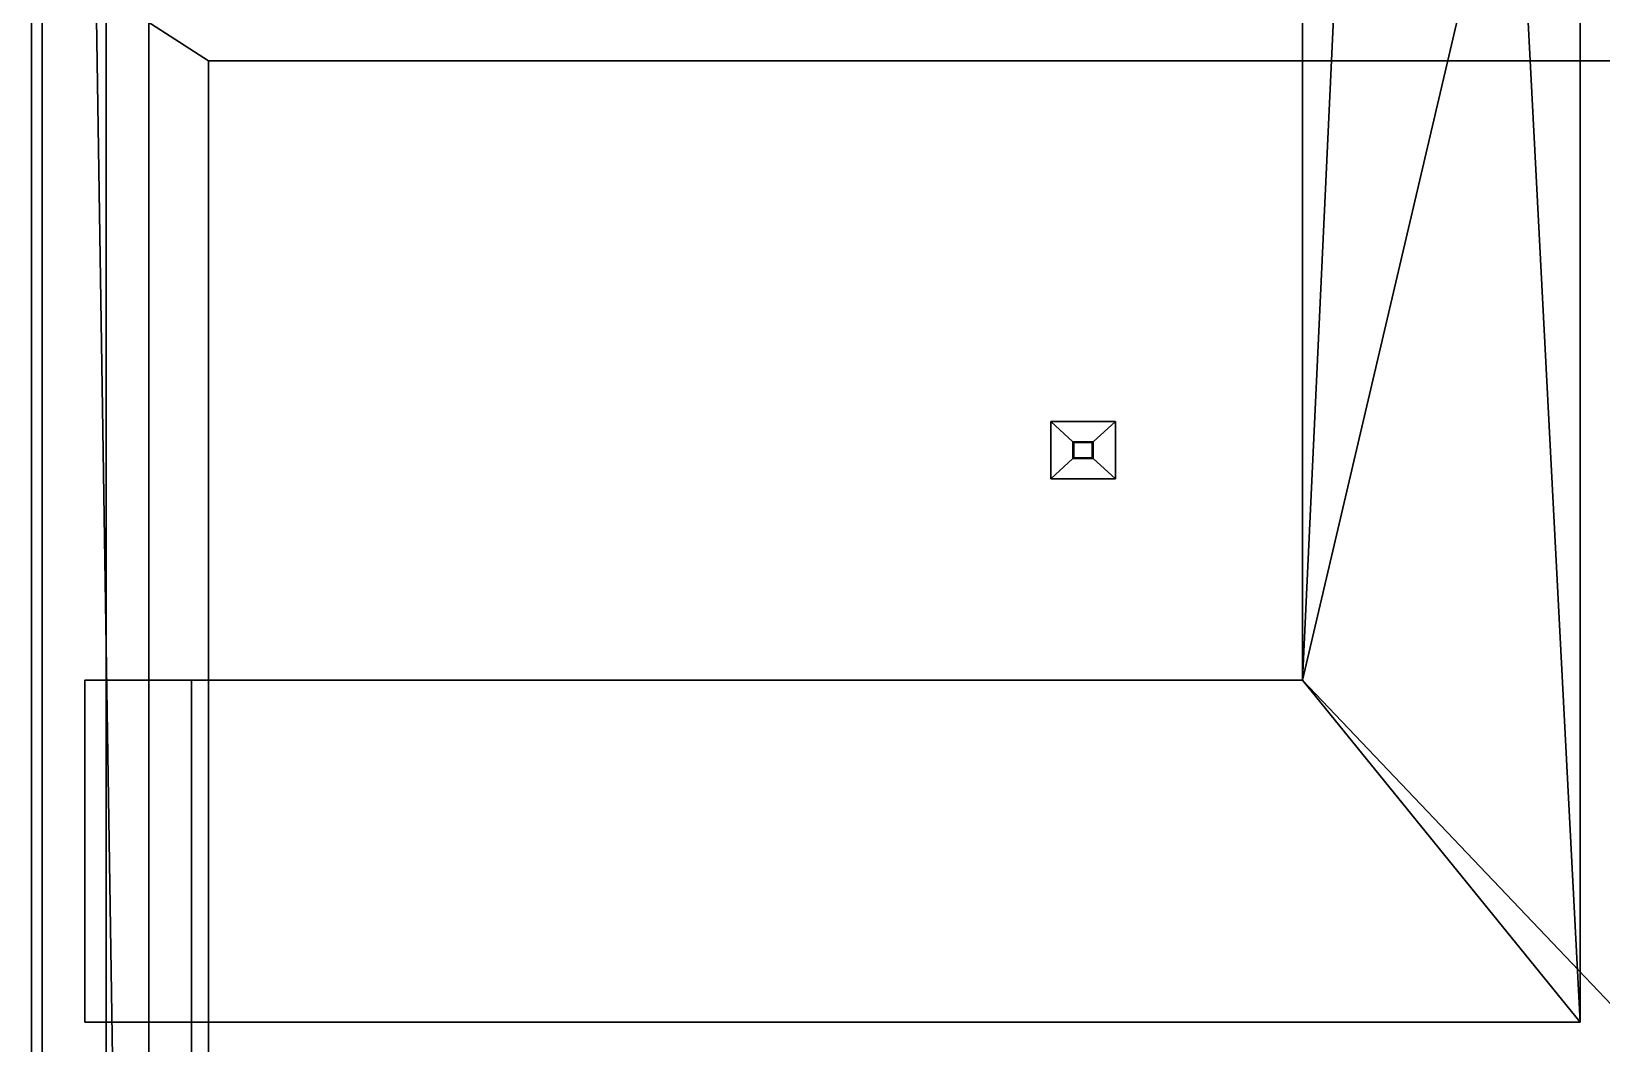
# Model space of a CAD drawing. Extents: x -7.1 to 5.5, y -11 to 12.
# Drawn here: x -7.06 to 0.29, y 0.6 to 5.34 of the extents above; entities that cross this region are included whole.
import ezdxf

# ---------------------------------------------------------------- set-up
doc = ezdxf.new("R2010")
doc.units = 0

msp = doc.modelspace()

# ---------------------------------------------------------------- linework, layer by layer
for points in [[(-6.71, 10.1, 0.0953), (-6.71, 7.2, -0.0047), (-6.71, -10.8667, -0.0047), (-6.71, -10.8667, 0.0953)], [(-6.51, 9.9, 0.0953), (-6.71, 10.1, 0.0953), (-6.71, -10.8667, 0.0953), (-6.51, -10.5, 0.0953)], [(-6.51, -10.5, 3.2953), (-6.76, 5.7, 3.2953), (-6.76, 7.7, 3.2953), (-6.51, 9.9, 3.2953)], [(-6.51, -3.1784, 0.9173), (-6.51, -1.9882, 0.9173), (-6.51, 9.9, 0.0953), (-6.51, -10.5, 0.0953)], [(-6.51, -3.1784, 2.2732), (-6.51, -10.5, 3.2953), (-6.51, 9.9, 3.2953), (-6.51, -1.9882, 2.2732)], [(-6.51, 9.9, 3.2953), (-6.51, 9.9, 0.0953), (-6.51, -1.9882, 0.9173), (-6.51, -1.9882, 2.2732)], [(-7.06, 5.75, 22.7697), (-7.06, -11.05, 22.7697), (-7.06, -11.05, 22.9), (-7.06, 5.75, 22.9)], [(-7.01, -11, 22.7697), (-7.06, -11.05, 22.7697), (-7.06, 5.75, 22.7697), (-7.01, 5.7, 22.7697)], [(-7.01, 5.7, 22.9), (-7.06, 5.75, 22.9), (-7.06, -11.05, 22.9), (-7.01, -11, 22.9)], [(-7.01, 5.7, 3.4953), (-7.01, -0.5882, 4.3173), (-7.01, -0.5882, 5.6732), (-7.01, 5.7, 7.0953)], [(-7.01, -5.3667, 3.4953), (-7.01, -1.7784, 4.3173), (-7.01, -0.5882, 4.3173), (-7.01, 5.7, 3.4953)], [(-7.01, 5.7, 7.0953), (-7.01, -0.5882, 5.6732), (-7.01, -1.7784, 5.6732), (-7.01, -5.3667, 7.0953)], [(-7.01, 5.7, 7.0953), (-7.01, -0.5882, 7.9173), (-7.01, -0.5882, 9.2733), (-7.01, 5.7, 10.6953)], [(-7.01, -5.3667, 7.0953), (-7.01, -1.7784, 7.9173), (-7.01, -0.5882, 7.9173), (-7.01, 5.7, 7.0953)], [(-7.01, 5.7, 10.6953), (-7.01, -0.5882, 9.2733), (-7.01, -1.7784, 9.2733), (-7.01, -5.3667, 10.6953)], [(-7.01, 5.7, 10.6953), (-7.01, -0.5882, 11.5173), (-7.01, -0.5882, 12.8733), (-7.01, 5.7, 14.2953)], [(-7.01, -5.3667, 10.6953), (-7.01, -1.7784, 11.5173), (-7.01, -0.5882, 11.5173), (-7.01, 5.7, 10.6953)], [(-7.01, 5.7, 14.2953), (-7.01, -0.5882, 12.8733), (-7.01, -1.7784, 12.8733), (-7.01, -5.3667, 14.2953)], [(-7.01, 5.7, 14.2953), (-7.01, -0.5882, 15.1173), (-7.01, -0.5882, 16.4733), (-7.01, 5.7, 17.8953)], [(-7.01, -5.3667, 14.2953), (-7.01, -1.7784, 15.1173), (-7.01, -0.5882, 15.1173), (-7.01, 5.7, 14.2953)], [(-7.01, 5.7, 17.8953), (-7.01, -0.5882, 16.4733), (-7.01, -1.7784, 16.4733), (-7.01, -5.3667, 17.8953)], [(-6.51, -10.5, 3.2953), (-7.01, -11, 3.2953), (-7.01, 5.7, 3.2953), (-6.76, 5.7, 3.2953)], [(-7.01, -11, 3.2953), (-7.01, -11, 3.4953), (-7.01, 5.7, 3.4953), (-7.01, 5.7, 3.2953)], [(-7.01, -5.3667, 17.8953), (-7.01, -1.7784, 18.7173), (-7.01, -0.5882, 18.7173), (-7.01, 5.7, 17.8953)], [(-7.01, 5.7, 21.4953), (-7.01, -0.5882, 20.0733), (-7.01, -1.7784, 20.0733), (-7.01, -5.3667, 21.4953)], [(-7.01, 5.7, 17.8953), (-7.01, -0.5882, 18.7173), (-7.01, -0.5882, 20.0733), (-7.01, 5.7, 21.4953)], [(-7.01, -11, 23.0261), (-6.2318, -10.4986, 23.0261), (-6.2318, 5.1986, 23.0261), (-7.01, 5.7, 23.0261)], [(5.39, 5.7, 23.0261), (-7.01, 5.7, 23.0261), (-6.2318, 5.1986, 23.0261), (4.6118, 5.1986, 23.0261)], [(-7.01, -11, 21.4953), (-7.01, -11, 23.0261), (-7.01, 5.7, 23.0261), (-7.01, 5.7, 21.4953)], [(-1.11, 5.5, 3.4953), (-1.11, 5.5, 6.4953), (-1.11, 2.3, 6.4953), (-1.11, 2.3, 3.4953)], [(-1.11, 5.5, 3.4953), (-1.11, 2.3, 3.4953), (-0.96, 5.5, 3.4953)], [(-0.06, 5.5, 3.4953), (-0.96, 5.5, 3.4953), (-1.11, 2.3, 3.4953), (0.19, 0.7, 3.4953)], [(0.19, 0.7, 6.4953), (-1.11, 2.3, 6.4953), (-1.11, 5.5, 6.4953), (0.19, 5.5, 6.4953)], [(-1.11, 5.5, 7.0953), (-1.11, 5.5, 10.0953), (-1.11, 2.3, 10.0953), (-1.11, 2.3, 7.0953)], [(-1.11, 5.5, 7.0953), (-1.11, 2.3, 7.0953), (-0.96, 5.5, 7.0953)], [(-0.06, 5.5, 7.0953), (-0.96, 5.5, 7.0953), (-1.11, 2.3, 7.0953), (0.19, 0.7, 7.0953)], [(0.19, 0.7, 10.0953), (-1.11, 2.3, 10.0953), (-1.11, 5.5, 10.0953), (0.19, 5.5, 10.0953)], [(-1.11, 5.5, 10.6953), (-1.11, 5.5, 13.6953), (-1.11, 2.3, 13.6953), (-1.11, 2.3, 10.6953)], [(-1.11, 5.5, 10.6953), (-1.11, 2.3, 10.6953), (-0.96, 5.5, 10.6953)], [(-0.06, 5.5, 10.6953), (-0.96, 5.5, 10.6953), (-1.11, 2.3, 10.6953), (0.19, 0.7, 10.6953)], [(0.19, 0.7, 13.6953), (-1.11, 2.3, 13.6953), (-1.11, 5.5, 13.6953), (0.19, 5.5, 13.6953)], [(-1.11, 5.5, 14.2953), (-1.11, 5.5, 17.2953), (-1.11, 2.3, 17.2953), (-1.11, 2.3, 14.2953)], [(-1.11, 5.5, 14.2953), (-1.11, 2.3, 14.2953), (-0.96, 5.5, 14.2953)], [(-0.06, 5.5, 14.2953), (-0.96, 5.5, 14.2953), (-1.11, 2.3, 14.2953), (0.19, 0.7, 14.2953)], [(0.19, 0.7, 17.2953), (-1.11, 2.3, 17.2953), (-1.11, 5.5, 17.2953), (0.19, 5.5, 17.2953)], [(0.89, 0.2, 3.0953), (-1.11, 2.3, 3.0953), (-1.11, 5.5, 3.0953), (0.89, 5.5, 3.0953)], [(0.64, 5.5, 0.0953), (-0.36, 5.5, 0.0953), (-1.11, 2.3, 0.0953), (0.89, 0.2, 0.0953)], [(-1.11, 5.5, 0.0953), (-1.11, 2.3, 0.0953), (-0.36, 5.5, 0.0953)], [(-1.11, 5.5, 0.0953), (-1.11, 5.5, 3.0953), (-1.11, 2.3, 3.0953), (-1.11, 2.3, 0.0953)], [(-1.11, 5.5, 17.8953), (-1.11, 5.5, 20.8953), (-1.11, 2.3, 20.8953), (-1.11, 2.3, 17.8953)], [(-1.11, 5.5, 17.8953), (-1.11, 2.3, 17.8953), (-0.96, 5.5, 17.8953)], [(-0.06, 5.5, 17.8953), (-0.96, 5.5, 17.8953), (-1.11, 2.3, 17.8953), (0.19, 0.7, 17.8953)], [(0.19, 0.7, 20.8953), (-1.11, 2.3, 20.8953), (-1.11, 5.5, 20.8953), (0.19, 5.5, 20.8953)], [(0.19, 0.7, 3.4953), (0.19, 5.5, 3.4953), (-0.06, 5.5, 3.4953)], [(0.19, 0.7, 7.0953), (0.19, 5.5, 7.0953), (-0.06, 5.5, 7.0953)], [(0.19, 0.7, 10.6953), (0.19, 5.5, 10.6953), (-0.06, 5.5, 10.6953)], [(0.19, 0.7, 14.2953), (0.19, 5.5, 14.2953), (-0.06, 5.5, 14.2953)], [(0.19, 0.7, 17.8953), (0.19, 5.5, 17.8953), (-0.06, 5.5, 17.8953)], [(0.19, 0.7, 3.4953), (0.19, 0.7, 6.4953), (0.19, 5.5, 6.4953), (0.19, 5.5, 3.4953)], [(0.19, 0.7, 7.0953), (0.19, 0.7, 10.0953), (0.19, 5.5, 10.0953), (0.19, 5.5, 7.0953)], [(0.19, 0.7, 10.6953), (0.19, 0.7, 13.6953), (0.19, 5.5, 13.6953), (0.19, 5.5, 10.6953)], [(0.19, 0.7, 14.2953), (0.19, 0.7, 17.2953), (0.19, 5.5, 17.2953), (0.19, 5.5, 14.2953)], [(0.19, 0.7, 17.8953), (0.19, 0.7, 20.8953), (0.19, 5.5, 20.8953), (0.19, 5.5, 17.8953)], [(-6.2318, -10.4986, 23.4761), (4.6118, -10.4986, 23.4761), (4.6118, 5.1986, 23.4761), (-6.2318, 5.1986, 23.4761)], [(-6.2318, -10.4986, 23.0261), (-6.2318, -10.4986, 23.4761), (-6.2318, 5.1986, 23.4761), (-6.2318, 5.1986, 23.0261)], [(-6.2318, 5.1986, 23.0261), (-6.2318, 5.1986, 23.4761), (4.6118, 5.1986, 23.4761), (4.6118, 5.1986, 23.0261)], [(-2.2884, 3.5103, 23.4709), (-2.2889, 3.5109, 23.6729), (-1.9855, 3.5109, 23.6729), (-1.9859, 3.5103, 23.4709)], [(-2.2884, 3.2425, 23.4709), (-2.2889, 3.2419, 23.6729), (-2.2889, 3.5109, 23.6729), (-2.2884, 3.5103, 23.4709)], [(-2.2889, 3.2419, 23.6729), (-2.1845, 3.3375, 23.7492), (-2.1845, 3.4153, 23.7492), (-2.2889, 3.5109, 23.6729)], [(-2.2889, 3.5109, 23.6729), (-2.1845, 3.4153, 23.7492), (-2.0898, 3.4153, 23.7492), (-1.9855, 3.5109, 23.6729)], [(-1.9855, 3.5109, 23.6729), (-2.0898, 3.4153, 23.7492), (-2.0898, 3.3375, 23.7492), (-1.9855, 3.2419, 23.6729)], [(-1.9859, 3.5103, 23.4709), (-1.9855, 3.5109, 23.6729), (-1.9855, 3.2419, 23.6729), (-1.9859, 3.2425, 23.4709)], [(-2.1845, 3.4153, 23.7492), (-2.1799, 3.4119, 26.872), (-2.0945, 3.4119, 26.872), (-2.0898, 3.4153, 23.7492)], [(-2.1845, 3.3375, 23.7492), (-2.1799, 3.3409, 26.872), (-2.1799, 3.4119, 26.872), (-2.1845, 3.4153, 23.7492)], [(-2.1799, 3.3409, 26.872), (-2.0945, 3.3409, 26.872), (-2.0945, 3.4119, 26.872), (-2.1799, 3.4119, 26.872)], [(-2.0898, 3.4153, 23.7492), (-2.0945, 3.4119, 26.872), (-2.0945, 3.3409, 26.872), (-2.0898, 3.3375, 23.7492)], [(-1.9855, 3.2419, 23.6729), (-2.0898, 3.3375, 23.7492), (-2.1845, 3.3375, 23.7492), (-2.2889, 3.2419, 23.6729)], [(-2.0898, 3.3375, 23.7492), (-2.0945, 3.3409, 26.872), (-2.1799, 3.3409, 26.872), (-2.1845, 3.3375, 23.7492)], [(-1.9859, 3.2425, 23.4709), (-1.9855, 3.2419, 23.6729), (-2.2889, 3.2419, 23.6729), (-2.2884, 3.2425, 23.4709)], [(-1.11, 2.3, 3.4953), (-1.11, 2.3, 6.4953), (-6.81, 2.3, 6.4953), (-6.81, 2.3, 3.4953)], [(-6.81, 0.7, 6.4953), (-6.81, 0.7, 3.4953), (-6.81, 2.3, 3.4953), (-6.81, 2.3, 6.4953)], [(0.19, 0.7, 3.4953), (-1.11, 2.3, 3.4953), (-6.81, 2.3, 3.4953), (-6.81, 0.7, 3.4953)], [(-6.81, 0.7, 6.4953), (-6.81, 2.3, 6.4953), (-1.11, 2.3, 6.4953), (0.19, 0.7, 6.4953)], [(-1.11, 2.3, 7.0953), (-1.11, 2.3, 10.0953), (-6.81, 2.3, 10.0953), (-6.81, 2.3, 7.0953)], [(-6.81, 0.7, 10.0953), (-6.81, 0.7, 7.0953), (-6.81, 2.3, 7.0953), (-6.81, 2.3, 10.0953)], [(0.19, 0.7, 7.0953), (-1.11, 2.3, 7.0953), (-6.81, 2.3, 7.0953), (-6.81, 0.7, 7.0953)], [(-6.81, 0.7, 10.0953), (-6.81, 2.3, 10.0953), (-1.11, 2.3, 10.0953), (0.19, 0.7, 10.0953)], [(-1.11, 2.3, 10.6953), (-1.11, 2.3, 13.6953), (-6.81, 2.3, 13.6953), (-6.81, 2.3, 10.6953)], [(-6.81, 0.7, 13.6953), (-6.81, 0.7, 10.6953), (-6.81, 2.3, 10.6953), (-6.81, 2.3, 13.6953)], [(0.19, 0.7, 10.6953), (-1.11, 2.3, 10.6953), (-6.81, 2.3, 10.6953), (-6.81, 0.7, 10.6953)], [(-6.81, 0.7, 13.6953), (-6.81, 2.3, 13.6953), (-1.11, 2.3, 13.6953), (0.19, 0.7, 13.6953)], [(-1.11, 2.3, 14.2953), (-1.11, 2.3, 17.2953), (-6.81, 2.3, 17.2953), (-6.81, 2.3, 14.2953)], [(-6.81, 0.7, 17.2953), (-6.81, 0.7, 14.2953), (-6.81, 2.3, 14.2953), (-6.81, 2.3, 17.2953)], [(0.19, 0.7, 14.2953), (-1.11, 2.3, 14.2953), (-6.81, 2.3, 14.2953), (-6.81, 0.7, 14.2953)], [(-6.81, 0.7, 17.2953), (-6.81, 2.3, 17.2953), (-1.11, 2.3, 17.2953), (0.19, 0.7, 17.2953)], [(-1.11, 2.3, 17.8953), (-1.11, 2.3, 20.8953), (-6.81, 2.3, 20.8953), (-6.81, 2.3, 17.8953)], [(-6.81, 0.7, 20.8953), (-6.81, 0.7, 17.8953), (-6.81, 2.3, 17.8953), (-6.81, 2.3, 20.8953)], [(0.19, 0.7, 17.8953), (-1.11, 2.3, 17.8953), (-6.81, 2.3, 17.8953), (-6.81, 0.7, 17.8953)], [(-6.81, 0.7, 20.8953), (-6.81, 2.3, 20.8953), (-1.11, 2.3, 20.8953), (0.19, 0.7, 20.8953)], [(-6.31, 0.2, 3.0953), (-6.31, 2.3, 3.0953), (-1.11, 2.3, 3.0953), (0.89, 0.2, 3.0953)], [(0.89, 0.2, 0.0953), (-1.11, 2.3, 0.0953), (-6.31, 2.3, 0.0953), (-6.31, 0.2, 0.0953)], [(-6.31, 0.2, 3.0953), (-6.31, 0.2, 0.0953), (-6.31, 2.3, 0.0953), (-6.31, 2.3, 3.0953)], [(-1.11, 2.3, 0.0953), (-1.11, 2.3, 3.0953), (-6.31, 2.3, 3.0953), (-6.31, 2.3, 0.0953)], [(-6.81, 0.7, 3.4953), (-6.81, 0.7, 6.4953), (0.19, 0.7, 6.4953), (0.19, 0.7, 3.4953)], [(-6.81, 0.7, 7.0953), (-6.81, 0.7, 10.0953), (0.19, 0.7, 10.0953), (0.19, 0.7, 7.0953)], [(-6.81, 0.7, 10.6953), (-6.81, 0.7, 13.6953), (0.19, 0.7, 13.6953), (0.19, 0.7, 10.6953)], [(-6.81, 0.7, 14.2953), (-6.81, 0.7, 17.2953), (0.19, 0.7, 17.2953), (0.19, 0.7, 14.2953)], [(-6.81, 0.7, 17.8953), (-6.81, 0.7, 20.8953), (0.19, 0.7, 20.8953), (0.19, 0.7, 17.8953)]]:
    msp.add_3dface(points)

doc.saveas('drawing.dxf')
